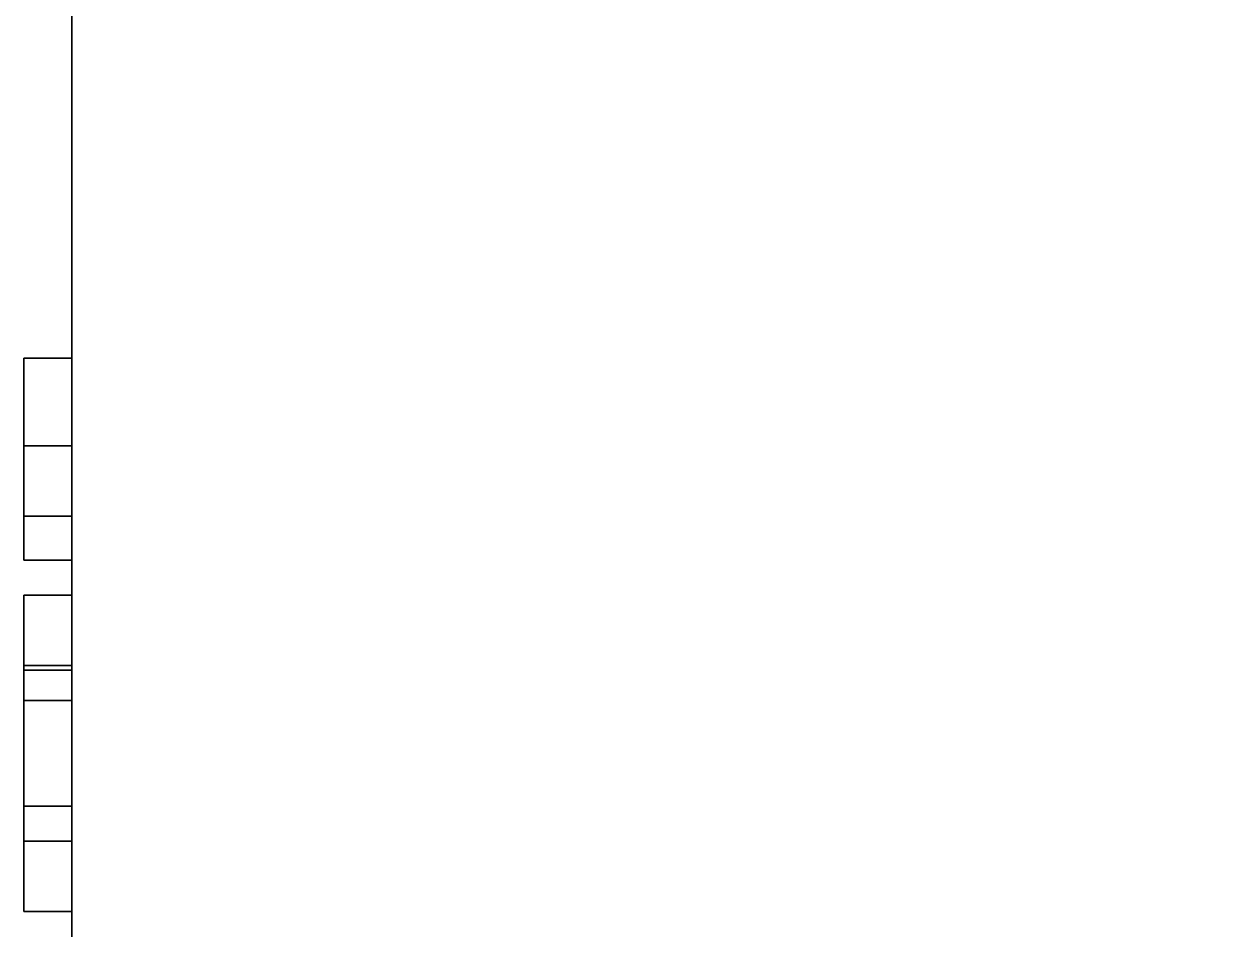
# Model space of a CAD drawing. Header units: millimetres. Extents: x -159872 to 386485, y -250577 to 158966.
# Drawn here: x 370601.82 to 370651.72, y 8975.89 to 9013.58 of the extents above; entities that cross this region are included whole.
import ezdxf

# ---------------------------------------------------------------- set-up
doc = ezdxf.new("R2010")
doc.units = ezdxf.units.MM
doc.layers.get('0').update_dxf_attribs({"lineweight": 25})
doc.layers.add('LDS-equipment-kitchen equipment', color=3, linetype='Continuous', lineweight=13)

# ---------------------------------------------------------------- blocks, each defined once
blk = doc.blocks.new('A$C8c4223e1')
at = {"lineweight": 25, "transparency": 33554687}
for points in [[(30, 75, 27.439), (28, 75, 27.439), (28, 71.341, 27.439), (30, 71.341, 27.439)], [(30, 75, 24.512), (28, 75, 24.512), (28, 75, 27.439), (30, 75, 27.439)], [(30, 71.341, 24.512), (28, 71.341, 24.512), (28, 75, 24.512), (30, 75, 24.512)], [(30, 75, 17.927), (28, 75, 17.927), (28, 71.341, 17.927), (30, 71.341, 17.927)], [(30, 75, 15), (28, 75, 15), (28, 75, 17.927), (30, 75, 17.927)], [(30, 68.415, 15), (28, 68.415, 15), (28, 75, 15), (30, 75, 15)], [(30, 71.341, 30.732), (28, 71.341, 30.732), (28, 68.415, 30.732), (30, 68.415, 30.732)], [(30, 71.341, 27.439), (28, 71.341, 27.439), (28, 71.341, 30.732), (30, 71.341, 30.732)], [(30, 71.341, 17.927), (28, 71.341, 17.927), (28, 71.341, 24.512), (30, 71.341, 24.512)], [(30, 68.415, 27.439), (28, 68.415, 27.439), (28, 66.585, 27.439), (30, 66.585, 27.439)], [(30, 68.415, 30.732), (28, 68.415, 30.732), (28, 68.415, 27.439), (30, 68.415, 27.439)], [(30, 68.415, 24.512), (28, 68.415, 24.512), (28, 68.415, 15), (30, 68.415, 15)], [(30, 66.585, 24.512), (28, 66.585, 24.512), (28, 68.415, 24.512), (30, 68.415, 24.512)], [(30, 66.585, 27.439), (28, 66.585, 27.439), (28, 66.585, 24.512), (30, 66.585, 24.512)], [(30, 65.122, 15), (28, 65.122, 15), (28, 65.122, 24.512), (30, 65.122, 24.512)], [(30, 54.878, 15), (28, 54.878, 15), (28, 65.122, 15), (30, 65.122, 15)], [(30, 62.195, 27.439), (28, 62.195, 27.439), (28, 51.951, 27.439), (30, 51.951, 27.439)], [(30, 61.999, 22.317), (28, 61.999, 22.317), (28, 54.878, 22.317), (30, 54.878, 22.317)], [(30, 56.341, 19.39), (28, 56.341, 19.39), (28, 60.732, 19.39), (30, 60.732, 19.39)], [(30, 60.732, 17.927), (28, 60.732, 17.927), (28, 56.341, 17.927), (30, 56.341, 17.927)], [(30, 51.951, 24.512), (28, 51.951, 24.512), (28, 60.732, 24.512), (30, 60.732, 24.512)], [(30, 51.951, 19.39), (28, 51.951, 19.39), (28, 51.951, 17.927), (30, 51.951, 17.927)], [(30, 51.951, 27.439), (28, 51.951, 27.439), (28, 51.951, 24.512), (30, 51.951, 24.512)]]:
    blk.add_3dface(points, dxfattribs=at)
for points, invisible_edges in [([(28, 71.341, 27.439), (28, 75, 27.439), (28, 75, 24.512), (28, 71.341, 24.512)], 8), ([(28, 71.341, 17.927), (28, 75, 17.927), (28, 75, 15), (28, 68.415, 15)], 8), ([(30, 68.415, 15), (30, 75, 15), (30, 75, 17.927), (30, 71.341, 17.927)], 8), ([(30, 71.341, 24.512), (30, 75, 24.512), (30, 75, 27.439), (30, 71.341, 27.439)], 8), ([(28, 71.341, 24.512), (28, 68.415, 24.512), (28, 71.341, 27.439)], 11), ([(28, 68.415, 27.439), (28, 71.341, 27.439), (28, 68.415, 24.512)], 11), ([(28, 71.341, 24.512), (28, 71.341, 17.927), (28, 68.415, 15), (28, 68.415, 24.512)], 10), ([(28, 68.415, 27.439), (28, 68.415, 30.732), (28, 71.341, 30.732), (28, 71.341, 27.439)], 8), ([(30, 71.341, 27.439), (30, 68.415, 24.512), (30, 71.341, 24.512)], 11), ([(30, 68.415, 24.512), (30, 68.415, 15), (30, 71.341, 17.927), (30, 71.341, 24.512)], 10), ([(30, 68.415, 24.512), (30, 71.341, 27.439), (30, 68.415, 27.439)], 11), ([(30, 71.341, 27.439), (30, 71.341, 30.732), (30, 68.415, 30.732), (30, 68.415, 27.439)], 8), ([(28, 68.415, 24.512), (28, 66.585, 24.512), (28, 66.585, 27.439), (28, 68.415, 27.439)], 8), ([(30, 68.415, 27.439), (30, 66.585, 27.439), (30, 66.585, 24.512), (30, 68.415, 24.512)], 8), ([(28, 65.122, 15), (28, 61.463, 18.627), (28, 61.463, 18.659)], 9), ([(28, 65.122, 15), (28, 54.878, 15), (28, 56.341, 17.927), (28, 60.732, 17.927)], 10), ([(28, 65.122, 15), (28, 61.457, 18.566), (28, 61.463, 18.627)], 9), ([(28, 61.463, 18.659), (28, 61.463, 18.69), (28, 65.122, 15)], 10), ([(28, 65.122, 15), (28, 61.141, 18.052), (28, 61.191, 18.089)], 9), ([(28, 65.122, 15), (28, 61.033, 17.992), (28, 61.089, 18.02)], 9), ([(28, 60.732, 17.927), (28, 60.794, 17.929), (28, 65.122, 15)], 10), ([(28, 61.463, 18.69), (28, 61.457, 18.751), (28, 65.122, 15)], 10), ([(28, 65.122, 15), (28, 61.32, 18.223), (28, 61.355, 18.275)], 9), ([(28, 61.191, 18.089), (28, 61.238, 18.13), (28, 65.122, 15)], 10), ([(28, 65.122, 15), (28, 60.975, 17.969), (28, 61.033, 17.992)], 9), ([(28, 60.794, 17.929), (28, 60.855, 17.937), (28, 65.122, 15)], 10), ([(28, 61.999, 22.317), (28, 65.122, 15), (28, 61.431, 18.873), (28, 61.411, 18.931)], 11), ([(28, 65.122, 15), (28, 61.447, 18.504), (28, 61.457, 18.566)], 9), ([(28, 65.122, 15), (28, 61.281, 18.175), (28, 61.32, 18.223)], 9), ([(28, 61.089, 18.02), (28, 61.141, 18.052), (28, 65.122, 15)], 10), ([(28, 60.855, 17.937), (28, 60.916, 17.95), (28, 65.122, 15)], 10), ([(28, 61.457, 18.751), (28, 61.447, 18.813), (28, 65.122, 15)], 10), ([(28, 61.355, 18.275), (28, 61.385, 18.329), (28, 65.122, 15)], 10), ([(28, 60.916, 17.95), (28, 60.975, 17.969), (28, 65.122, 15)], 10), ([(28, 61.447, 18.813), (28, 61.431, 18.873), (28, 65.122, 15)], 10), ([(28, 65.122, 15), (28, 61.411, 18.386), (28, 61.431, 18.444)], 9), ([(28, 61.238, 18.13), (28, 61.281, 18.175), (28, 65.122, 15)], 10), ([(28, 61.385, 18.329), (28, 61.411, 18.386), (28, 65.122, 15)], 10), ([(28, 61.431, 18.444), (28, 61.447, 18.504), (28, 65.122, 15)], 10), ([(28, 65.122, 24.512), (28, 62.195, 23.018), (28, 62.195, 23.049)], 9), ([(28, 65.112, 24.754), (28, 65.122, 24.512), (28, 62.123, 23.501), (28, 62.081, 23.616)], 10), ([(28, 65.122, 24.512), (28, 62.187, 22.896), (28, 62.195, 23.018)], 9), ([(28, 62.195, 23.049), (28, 62.192, 23.141), (28, 65.122, 24.512)], 10), ([(28, 65.122, 24.512), (28, 62.156, 23.383), (28, 62.123, 23.501)], 9), ([(28, 62.192, 23.141), (28, 62.179, 23.263), (28, 65.122, 24.512)], 10), ([(28, 65.122, 24.512), (28, 62.141, 22.655), (28, 62.169, 22.775)], 9), ([(28, 62.169, 22.775), (28, 62.187, 22.896), (28, 65.122, 24.512)], 10), ([(28, 65.122, 15), (28, 62.056, 22.426), (28, 62.103, 22.539)], 9), ([(28, 62.179, 23.263), (28, 62.156, 23.383), (28, 65.122, 24.512)], 10), ([(28, 65.122, 15), (28, 61.999, 22.317), (28, 62.056, 22.426)], 9), ([(28, 62.103, 22.539), (28, 62.141, 22.655), (28, 65.122, 24.512), (28, 65.122, 15)], 10), ([(28, 65.112, 24.754), (30, 65.112, 24.754), (30, 65.122, 24.512), (28, 65.122, 24.512)], 1), ([(28, 62.081, 23.616), (28, 65.082, 24.994), (28, 65.112, 24.754)], 9), ([(28, 65.082, 24.994), (30, 65.082, 24.994), (30, 65.112, 24.754), (28, 65.112, 24.754)], 5), ([(28, 62.081, 23.616), (28, 62.029, 23.727), (28, 65.032, 25.231), (28, 65.082, 24.994)], 10), ([(28, 65.032, 25.231), (30, 65.032, 25.231), (30, 65.082, 24.994), (28, 65.082, 24.994)], 5), ([(28, 64.963, 25.463), (28, 65.032, 25.231), (28, 62.029, 23.727), (28, 61.967, 23.833)], 10), ([(28, 64.963, 25.463), (30, 64.963, 25.463), (30, 65.032, 25.231), (28, 65.032, 25.231)], 5), ([(28, 61.967, 23.833), (28, 64.875, 25.688), (28, 64.963, 25.463)], 9), ([(28, 64.875, 25.688), (30, 64.875, 25.688), (30, 64.963, 25.463), (28, 64.963, 25.463)], 5), ([(28, 64.769, 25.905), (28, 64.875, 25.688), (28, 61.967, 23.833), (28, 61.897, 23.934)], 10), ([(28, 64.769, 25.905), (30, 64.769, 25.905), (30, 64.875, 25.688), (28, 64.875, 25.688)], 5), ([(30, 65.122, 15), (30, 60.794, 17.929), (30, 60.732, 17.927)], 9), ([(30, 60.732, 17.927), (30, 56.341, 17.927), (30, 54.878, 15), (30, 65.122, 15)], 10), ([(30, 65.122, 15), (30, 60.975, 17.969), (30, 60.916, 17.95)], 9), ([(30, 65.122, 15), (30, 61.238, 18.13), (30, 61.191, 18.089)], 9), ([(30, 65.122, 15), (30, 61.385, 18.329), (30, 61.355, 18.275)], 9), ([(30, 65.122, 15), (30, 60.855, 17.937), (30, 60.794, 17.929)], 9), ([(30, 65.122, 15), (30, 61.033, 17.992), (30, 60.975, 17.969)], 9), ([(30, 61.191, 18.089), (30, 61.141, 18.052), (30, 65.122, 15)], 10), ([(30, 61.355, 18.275), (30, 61.32, 18.223), (30, 65.122, 15)], 10), ([(30, 60.916, 17.95), (30, 60.855, 17.937), (30, 65.122, 15)], 10), ([(30, 61.141, 18.052), (30, 61.089, 18.02), (30, 65.122, 15)], 10), ([(30, 65.122, 15), (30, 61.411, 18.386), (30, 61.385, 18.329)], 9), ([(30, 61.089, 18.02), (30, 61.033, 17.992), (30, 65.122, 15)], 10), ([(30, 61.32, 18.223), (30, 61.281, 18.175), (30, 65.122, 15)], 10), ([(30, 65.122, 24.512), (30, 62.192, 23.141), (30, 62.195, 23.049)], 9), ([(30, 62.081, 23.616), (30, 62.123, 23.501), (30, 65.122, 24.512), (30, 65.112, 24.754)], 10), ([(30, 61.281, 18.175), (30, 61.238, 18.13), (30, 65.122, 15)], 10), ([(30, 65.122, 15), (30, 61.447, 18.504), (30, 61.431, 18.444)], 9), ([(30, 65.122, 15), (30, 61.463, 18.659), (30, 61.463, 18.627)], 9), ([(30, 65.122, 15), (30, 61.457, 18.751), (30, 61.463, 18.69)], 9), ([(30, 62.195, 23.049), (30, 62.195, 23.018), (30, 65.122, 24.512)], 10), ([(30, 61.431, 18.444), (30, 61.411, 18.386), (30, 65.122, 15)], 10), ([(30, 61.463, 18.627), (30, 61.457, 18.566), (30, 65.122, 15)], 10), ([(30, 65.122, 15), (30, 61.447, 18.813), (30, 61.457, 18.751)], 9), ([(30, 65.122, 24.512), (30, 62.179, 23.263), (30, 62.192, 23.141)], 9), ([(30, 61.457, 18.566), (30, 61.447, 18.504), (30, 65.122, 15)], 10), ([(30, 65.122, 15), (30, 61.431, 18.873), (30, 61.447, 18.813)], 9), ([(30, 65.122, 24.512), (30, 62.187, 22.896), (30, 62.169, 22.775)], 9), ([(30, 65.122, 24.512), (30, 62.156, 23.383), (30, 62.179, 23.263)], 9), ([(30, 61.411, 18.931), (30, 61.431, 18.873), (30, 65.122, 15), (30, 61.999, 22.317)], 14), ([(30, 65.122, 15), (30, 65.122, 24.512), (30, 62.141, 22.655), (30, 62.103, 22.539)], 10), ([(30, 62.195, 23.018), (30, 62.187, 22.896), (30, 65.122, 24.512)], 10), ([(30, 62.103, 22.539), (30, 62.056, 22.426), (30, 65.122, 15)], 10), ([(30, 62.123, 23.501), (30, 62.156, 23.383), (30, 65.122, 24.512)], 10), ([(30, 62.169, 22.775), (30, 62.141, 22.655), (30, 65.122, 24.512)], 10), ([(30, 62.056, 22.426), (30, 61.999, 22.317), (30, 65.122, 15)], 10), ([(30, 61.463, 18.69), (30, 61.463, 18.659), (30, 65.122, 15)], 10), ([(30, 65.112, 24.754), (30, 65.082, 24.994), (30, 62.081, 23.616)], 10), ([(30, 65.082, 24.994), (30, 65.032, 25.231), (30, 62.029, 23.727), (30, 62.081, 23.616)], 10), ([(30, 61.967, 23.833), (30, 62.029, 23.727), (30, 65.032, 25.231), (30, 64.963, 25.463)], 10), ([(30, 64.963, 25.463), (30, 64.875, 25.688), (30, 61.967, 23.833)], 10), ([(30, 61.897, 23.934), (30, 61.967, 23.833), (30, 64.875, 25.688), (30, 64.769, 25.905)], 10), ([(28, 61.897, 23.934), (28, 64.645, 26.113), (28, 64.769, 25.905)], 9), ([(28, 64.645, 26.113), (30, 64.645, 26.113), (30, 64.769, 25.905), (28, 64.769, 25.905)], 5), ([(28, 61.897, 23.934), (28, 61.819, 24.028), (28, 64.505, 26.31), (28, 64.645, 26.113)], 10), ([(28, 64.505, 26.31), (30, 64.505, 26.31), (30, 64.645, 26.113), (28, 64.645, 26.113)], 5), ([(28, 64.348, 26.494), (28, 64.505, 26.31), (28, 61.819, 24.028), (28, 61.733, 24.116)], 10), ([(28, 64.348, 26.494), (30, 64.348, 26.494), (30, 64.505, 26.31), (28, 64.505, 26.31)], 5), ([(30, 64.769, 25.905), (30, 64.645, 26.113), (30, 61.897, 23.934)], 10), ([(30, 64.645, 26.113), (30, 64.505, 26.31), (30, 61.819, 24.028), (30, 61.897, 23.934)], 10), ([(30, 61.733, 24.116), (30, 61.819, 24.028), (30, 64.505, 26.31), (30, 64.348, 26.494)], 10), ([(28, 61.733, 24.116), (28, 64.177, 26.666), (28, 64.348, 26.494)], 9), ([(28, 64.177, 26.666), (30, 64.177, 26.666), (30, 64.348, 26.494), (28, 64.348, 26.494)], 5), ([(28, 63.993, 26.822), (28, 64.177, 26.666), (28, 61.733, 24.116)], 10), ([(28, 63.993, 26.822), (30, 63.993, 26.822), (30, 64.177, 26.666), (28, 64.177, 26.666)], 5), ([(28, 61.733, 24.116), (28, 61.641, 24.196), (28, 63.796, 26.962), (28, 63.993, 26.822)], 10), ([(28, 63.796, 26.962), (30, 63.796, 26.962), (30, 63.993, 26.822), (28, 63.993, 26.822)], 5), ([(30, 64.348, 26.494), (30, 64.177, 26.666), (30, 61.733, 24.116)], 10), ([(30, 61.733, 24.116), (30, 64.177, 26.666), (30, 63.993, 26.822)], 9), ([(30, 63.993, 26.822), (30, 63.796, 26.962), (30, 61.641, 24.196), (30, 61.733, 24.116)], 10), ([(28, 63.588, 27.086), (28, 63.796, 26.962), (28, 61.641, 24.196)], 10), ([(28, 63.588, 27.086), (30, 63.588, 27.086), (30, 63.796, 26.962), (28, 63.796, 26.962)], 5), ([(28, 61.641, 24.196), (28, 61.542, 24.268), (28, 63.371, 27.193), (28, 63.588, 27.086)], 10), ([(28, 63.371, 27.193), (30, 63.371, 27.193), (30, 63.588, 27.086), (28, 63.588, 27.086)], 5), ([(28, 61.542, 24.268), (28, 61.437, 24.331), (28, 63.145, 27.28), (28, 63.371, 27.193)], 10), ([(28, 63.145, 27.28), (30, 63.145, 27.28), (30, 63.371, 27.193), (28, 63.371, 27.193)], 5), ([(30, 61.641, 24.196), (30, 63.796, 26.962), (30, 63.588, 27.086)], 9), ([(30, 63.588, 27.086), (30, 63.371, 27.193), (30, 61.542, 24.268), (30, 61.641, 24.196)], 10), ([(30, 63.371, 27.193), (30, 63.145, 27.28), (30, 61.437, 24.331), (30, 61.542, 24.268)], 10), ([(28, 62.914, 27.349), (28, 63.145, 27.28), (28, 61.437, 24.331)], 10), ([(28, 62.914, 27.349), (30, 62.914, 27.349), (30, 63.145, 27.28), (28, 63.145, 27.28)], 5), ([(28, 61.437, 24.331), (28, 61.327, 24.386), (28, 62.677, 27.399), (28, 62.914, 27.349)], 10), ([(28, 62.677, 27.399), (30, 62.677, 27.399), (30, 62.914, 27.349), (28, 62.914, 27.349)], 5), ([(30, 61.437, 24.331), (30, 63.145, 27.28), (30, 62.914, 27.349)], 9), ([(30, 62.914, 27.349), (30, 62.677, 27.399), (30, 61.327, 24.386), (30, 61.437, 24.331)], 10), ([(28, 62.437, 27.429), (28, 62.677, 27.399), (28, 61.327, 24.386)], 10), ([(28, 62.437, 27.429), (30, 62.437, 27.429), (30, 62.677, 27.399), (28, 62.677, 27.399)], 5), ([(28, 61.327, 24.386), (28, 61.213, 24.431), (28, 62.195, 27.439), (28, 62.437, 27.429)], 10), ([(28, 62.195, 27.439), (30, 62.195, 27.439), (30, 62.437, 27.429), (28, 62.437, 27.429)], 4), ([(30, 61.327, 24.386), (30, 62.677, 27.399), (30, 62.437, 27.429)], 9), ([(30, 62.437, 27.429), (30, 62.195, 27.439), (30, 61.213, 24.431), (30, 61.327, 24.386)], 10), ([(28, 62.195, 27.439), (28, 61.096, 24.466), (28, 60.976, 24.492)], 9), ([(28, 61.213, 24.431), (28, 61.096, 24.466), (28, 62.195, 27.439)], 10), ([(28, 62.195, 27.439), (28, 60.854, 24.507), (28, 60.732, 24.512)], 9), ([(28, 60.976, 24.492), (28, 60.854, 24.507), (28, 62.195, 27.439)], 10), ([(28, 60.732, 24.512), (28, 51.951, 24.512), (28, 51.951, 27.439), (28, 62.195, 27.439)], 8), ([(28, 62.195, 23.049), (28, 62.195, 23.018), (30, 62.195, 23.018), (30, 62.195, 23.049)], 10), ([(30, 62.195, 23.049), (30, 62.192, 23.141), (28, 62.192, 23.141), (28, 62.195, 23.049)], 10), ([(28, 62.187, 22.896), (30, 62.187, 22.896), (30, 62.195, 23.018), (28, 62.195, 23.018)], 5), ([(28, 62.192, 23.141), (30, 62.192, 23.141), (30, 62.179, 23.263), (28, 62.179, 23.263)], 5), ([(28, 62.169, 22.775), (30, 62.169, 22.775), (30, 62.187, 22.896), (28, 62.187, 22.896)], 5), ([(28, 62.179, 23.263), (30, 62.179, 23.263), (30, 62.156, 23.383), (28, 62.156, 23.383)], 5), ([(28, 62.141, 22.655), (30, 62.141, 22.655), (30, 62.169, 22.775), (28, 62.169, 22.775)], 5), ([(28, 62.156, 23.383), (30, 62.156, 23.383), (30, 62.123, 23.501), (28, 62.123, 23.501)], 5), ([(28, 62.103, 22.539), (30, 62.103, 22.539), (30, 62.141, 22.655), (28, 62.141, 22.655)], 5), ([(28, 62.123, 23.501), (30, 62.123, 23.501), (30, 62.081, 23.616), (28, 62.081, 23.616)], 5), ([(28, 62.056, 22.426), (30, 62.056, 22.426), (30, 62.103, 22.539), (28, 62.103, 22.539)], 5), ([(28, 62.081, 23.616), (30, 62.081, 23.616), (30, 62.029, 23.727), (28, 62.029, 23.727)], 5), ([(28, 61.999, 22.317), (30, 61.999, 22.317), (30, 62.056, 22.426), (28, 62.056, 22.426)], 4), ([(28, 62.029, 23.727), (30, 62.029, 23.727), (30, 61.967, 23.833), (28, 61.967, 23.833)], 5), ([(28, 61.999, 22.317), (28, 61.141, 19.265), (28, 61.089, 19.297)], 9), ([(28, 61.999, 22.317), (28, 61.033, 19.325), (28, 60.975, 19.348)], 9), ([(28, 61.999, 22.317), (28, 61.191, 19.228), (28, 61.141, 19.265)], 9), ([(28, 61.999, 22.317), (28, 61.281, 19.142), (28, 61.238, 19.187)], 9), ([(28, 61.999, 22.317), (28, 61.411, 18.931), (28, 61.385, 18.988)], 9), ([(28, 60.975, 19.348), (28, 60.916, 19.367), (28, 61.999, 22.317)], 10), ([(28, 61.238, 19.187), (28, 61.191, 19.228), (28, 61.999, 22.317)], 10), ([(28, 61.999, 22.317), (28, 61.355, 19.042), (28, 61.32, 19.094)], 9), ([(28, 61.089, 19.297), (28, 61.033, 19.325), (28, 61.999, 22.317)], 10), ([(28, 61.385, 18.988), (28, 61.355, 19.042), (28, 61.999, 22.317)], 10), ([(28, 60.916, 19.367), (28, 60.855, 19.38), (28, 61.999, 22.317)], 10), ([(28, 61.999, 22.317), (28, 60.794, 19.388), (28, 60.732, 19.39)], 9), ([(28, 61.32, 19.094), (28, 61.281, 19.142), (28, 61.999, 22.317)], 10), ([(28, 60.732, 19.39), (28, 56.341, 19.39), (28, 54.878, 22.317), (28, 61.999, 22.317)], 10), ([(28, 60.855, 19.38), (28, 60.794, 19.388), (28, 61.999, 22.317)], 10), ([(28, 61.967, 23.833), (30, 61.967, 23.833), (30, 61.897, 23.934), (28, 61.897, 23.934)], 5), ([(28, 61.897, 23.934), (30, 61.897, 23.934), (30, 61.819, 24.028), (28, 61.819, 24.028)], 5), ([(30, 62.195, 27.439), (30, 61.096, 24.466), (30, 61.213, 24.431)], 9), ([(30, 62.195, 27.439), (30, 60.854, 24.507), (30, 60.976, 24.492)], 9), ([(30, 60.976, 24.492), (30, 61.096, 24.466), (30, 62.195, 27.439)], 10), ([(30, 62.195, 27.439), (30, 51.951, 27.439), (30, 51.951, 24.512), (30, 60.732, 24.512)], 8), ([(30, 60.732, 24.512), (30, 60.854, 24.507), (30, 62.195, 27.439)], 10), ([(30, 61.999, 22.317), (30, 61.033, 19.325), (30, 61.089, 19.297)], 9), ([(30, 61.999, 22.317), (30, 60.975, 19.348), (30, 61.033, 19.325)], 9), ([(30, 61.999, 22.317), (30, 60.855, 19.38), (30, 60.916, 19.367)], 9), ([(30, 56.032, 19.322), (30, 61.999, 22.317), (30, 54.878, 22.317)], 9), ([(30, 61.999, 22.317), (30, 61.355, 19.042), (30, 61.385, 18.988)], 9), ([(30, 61.089, 19.297), (30, 61.141, 19.265), (30, 61.999, 22.317)], 10), ([(30, 61.999, 22.317), (30, 60.794, 19.388), (30, 60.855, 19.38)], 9), ([(30, 61.385, 18.988), (30, 61.411, 18.931), (30, 61.999, 22.317)], 10), ([(30, 61.999, 22.317), (30, 61.281, 19.142), (30, 61.32, 19.094)], 9), ([(30, 61.999, 22.317), (30, 61.191, 19.228), (30, 61.238, 19.187)], 9), ([(30, 60.916, 19.367), (30, 60.975, 19.348), (30, 61.999, 22.317)], 10), ([(30, 61.32, 19.094), (30, 61.355, 19.042), (30, 61.999, 22.317)], 10), ([(30, 61.141, 19.265), (30, 61.191, 19.228), (30, 61.999, 22.317)], 10), ([(30, 61.238, 19.187), (30, 61.281, 19.142), (30, 61.999, 22.317)], 10), ([(30, 61.999, 22.317), (30, 56.278, 19.387), (30, 56.341, 19.39)], 9), ([(30, 61.999, 22.317), (30, 56.032, 19.322), (30, 56.091, 19.346)], 9), ([(30, 56.341, 19.39), (30, 60.732, 19.39), (30, 61.999, 22.317)], 10), ([(30, 56.091, 19.346), (30, 56.152, 19.365), (30, 61.999, 22.317)], 10), ([(30, 60.732, 19.39), (30, 60.794, 19.388), (30, 61.999, 22.317)], 10), ([(30, 56.152, 19.365), (30, 56.214, 19.379), (30, 61.999, 22.317)], 10), ([(30, 56.214, 19.379), (30, 56.278, 19.387), (30, 61.999, 22.317)], 10), ([(28, 61.819, 24.028), (30, 61.819, 24.028), (30, 61.733, 24.116), (28, 61.733, 24.116)], 5), ([(28, 61.733, 24.116), (30, 61.733, 24.116), (30, 61.641, 24.196), (28, 61.641, 24.196)], 5), ([(28, 61.641, 24.196), (30, 61.641, 24.196), (30, 61.542, 24.268), (28, 61.542, 24.268)], 5), ([(28, 61.542, 24.268), (30, 61.542, 24.268), (30, 61.437, 24.331), (28, 61.437, 24.331)], 5), ([(28, 61.463, 18.659), (28, 61.463, 18.627), (30, 61.463, 18.627), (30, 61.463, 18.659)], 10), ([(28, 61.463, 18.69), (30, 61.463, 18.69), (30, 61.457, 18.751), (28, 61.457, 18.751)], 5), ([(30, 61.463, 18.659), (30, 61.463, 18.69), (28, 61.463, 18.69), (28, 61.463, 18.659)], 10), ([(28, 61.457, 18.566), (30, 61.457, 18.566), (30, 61.463, 18.627), (28, 61.463, 18.627)], 5), ([(28, 61.457, 18.751), (30, 61.457, 18.751), (30, 61.447, 18.813), (28, 61.447, 18.813)], 5), ([(28, 61.447, 18.504), (30, 61.447, 18.504), (30, 61.457, 18.566), (28, 61.457, 18.566)], 5), ([(28, 61.447, 18.813), (30, 61.447, 18.813), (30, 61.431, 18.873), (28, 61.431, 18.873)], 5), ([(28, 61.431, 18.444), (30, 61.431, 18.444), (30, 61.447, 18.504), (28, 61.447, 18.504)], 5), ([(28, 61.437, 24.331), (30, 61.437, 24.331), (30, 61.327, 24.386), (28, 61.327, 24.386)], 5), ([(28, 61.431, 18.873), (30, 61.431, 18.873), (30, 61.411, 18.931), (28, 61.411, 18.931)], 5), ([(28, 61.411, 18.386), (30, 61.411, 18.386), (30, 61.431, 18.444), (28, 61.431, 18.444)], 5), ([(28, 61.411, 18.931), (30, 61.411, 18.931), (30, 61.385, 18.988), (28, 61.385, 18.988)], 5), ([(28, 61.385, 18.329), (30, 61.385, 18.329), (30, 61.411, 18.386), (28, 61.411, 18.386)], 5), ([(28, 61.385, 18.988), (30, 61.385, 18.988), (30, 61.355, 19.042), (28, 61.355, 19.042)], 5), ([(28, 61.355, 18.275), (30, 61.355, 18.275), (30, 61.385, 18.329), (28, 61.385, 18.329)], 5), ([(28, 61.355, 19.042), (30, 61.355, 19.042), (30, 61.32, 19.094), (28, 61.32, 19.094)], 5), ([(28, 61.32, 18.223), (30, 61.32, 18.223), (30, 61.355, 18.275), (28, 61.355, 18.275)], 5), ([(28, 61.327, 24.386), (30, 61.327, 24.386), (30, 61.213, 24.431), (28, 61.213, 24.431)], 5), ([(28, 61.32, 19.094), (30, 61.32, 19.094), (30, 61.281, 19.142), (28, 61.281, 19.142)], 5), ([(28, 61.281, 18.175), (30, 61.281, 18.175), (30, 61.32, 18.223), (28, 61.32, 18.223)], 5), ([(28, 61.281, 19.142), (30, 61.281, 19.142), (30, 61.238, 19.187), (28, 61.238, 19.187)], 5), ([(28, 61.238, 18.13), (30, 61.238, 18.13), (30, 61.281, 18.175), (28, 61.281, 18.175)], 5), ([(28, 61.238, 19.187), (30, 61.238, 19.187), (30, 61.191, 19.228), (28, 61.191, 19.228)], 5), ([(28, 61.191, 18.089), (30, 61.191, 18.089), (30, 61.238, 18.13), (28, 61.238, 18.13)], 5), ([(28, 61.213, 24.431), (30, 61.213, 24.431), (30, 61.096, 24.466), (28, 61.096, 24.466)], 5), ([(28, 61.191, 19.228), (30, 61.191, 19.228), (30, 61.141, 19.265), (28, 61.141, 19.265)], 5), ([(28, 61.141, 18.052), (30, 61.141, 18.052), (30, 61.191, 18.089), (28, 61.191, 18.089)], 5), ([(28, 61.141, 19.265), (30, 61.141, 19.265), (30, 61.089, 19.297), (28, 61.089, 19.297)], 5), ([(28, 61.089, 18.02), (30, 61.089, 18.02), (30, 61.141, 18.052), (28, 61.141, 18.052)], 5), ([(28, 61.096, 24.466), (30, 61.096, 24.466), (30, 60.976, 24.492), (28, 60.976, 24.492)], 5), ([(28, 61.089, 19.297), (30, 61.089, 19.297), (30, 61.033, 19.325), (28, 61.033, 19.325)], 5), ([(28, 61.033, 17.992), (30, 61.033, 17.992), (30, 61.089, 18.02), (28, 61.089, 18.02)], 5), ([(28, 61.033, 19.325), (30, 61.033, 19.325), (30, 60.975, 19.348), (28, 60.975, 19.348)], 5), ([(28, 60.975, 17.969), (30, 60.975, 17.969), (30, 61.033, 17.992), (28, 61.033, 17.992)], 5), ([(28, 60.976, 24.492), (30, 60.976, 24.492), (30, 60.854, 24.507), (28, 60.854, 24.507)], 5), ([(28, 60.975, 19.348), (30, 60.975, 19.348), (30, 60.916, 19.367), (28, 60.916, 19.367)], 5), ([(28, 60.916, 17.95), (30, 60.916, 17.95), (30, 60.975, 17.969), (28, 60.975, 17.969)], 5), ([(28, 60.916, 19.367), (30, 60.916, 19.367), (30, 60.855, 19.38), (28, 60.855, 19.38)], 5), ([(28, 60.855, 17.937), (30, 60.855, 17.937), (30, 60.916, 17.95), (28, 60.916, 17.95)], 5), ([(28, 60.855, 19.38), (30, 60.855, 19.38), (30, 60.794, 19.388), (28, 60.794, 19.388)], 5), ([(28, 60.794, 17.929), (30, 60.794, 17.929), (30, 60.855, 17.937), (28, 60.855, 17.937)], 5), ([(28, 60.854, 24.507), (30, 60.854, 24.507), (30, 60.732, 24.512), (28, 60.732, 24.512)], 1), ([(28, 60.794, 19.388), (30, 60.794, 19.388), (30, 60.732, 19.39), (28, 60.732, 19.39)], 1), ([(28, 60.732, 17.927), (30, 60.732, 17.927), (30, 60.794, 17.929), (28, 60.794, 17.929)], 4), ([(28, 56.278, 17.93), (30, 56.278, 17.93), (30, 56.341, 17.927), (28, 56.341, 17.927)], 1), ([(28, 56.341, 19.39), (30, 56.341, 19.39), (30, 56.278, 19.387), (28, 56.278, 19.387)], 4), ([(28, 54.878, 15), (28, 56.278, 17.93), (28, 56.341, 17.927)], 9), ([(28, 56.341, 19.39), (28, 56.278, 19.387), (28, 54.878, 22.317)], 10), ([(28, 56.214, 17.938), (30, 56.214, 17.938), (30, 56.278, 17.93), (28, 56.278, 17.93)], 5), ([(28, 56.278, 19.387), (30, 56.278, 19.387), (30, 56.214, 19.379), (28, 56.214, 19.379)], 5), ([(28, 54.878, 22.317), (28, 56.278, 19.387), (28, 56.214, 19.379)], 9), ([(28, 54.878, 15), (28, 56.214, 17.938), (28, 56.278, 17.93)], 9), ([(28, 56.152, 17.952), (30, 56.152, 17.952), (30, 56.214, 17.938), (28, 56.214, 17.938)], 5), ([(28, 56.214, 19.379), (30, 56.214, 19.379), (30, 56.152, 19.365), (28, 56.152, 19.365)], 5), ([(28, 54.878, 15), (28, 56.152, 17.952), (28, 56.214, 17.938)], 9), ([(28, 56.214, 19.379), (28, 56.152, 19.365), (28, 54.878, 22.317)], 10), ([(28, 56.091, 17.971), (30, 56.091, 17.971), (30, 56.152, 17.952), (28, 56.152, 17.952)], 5), ([(28, 56.152, 19.365), (30, 56.152, 19.365), (30, 56.091, 19.346), (28, 56.091, 19.346)], 5), ([(28, 54.878, 22.317), (28, 56.152, 19.365), (28, 56.091, 19.346)], 9), ([(28, 56.091, 17.971), (28, 56.152, 17.952), (28, 54.878, 15)], 10), ([(28, 56.032, 17.995), (30, 56.032, 17.995), (30, 56.091, 17.971), (28, 56.091, 17.971)], 5), ([(28, 56.091, 19.346), (30, 56.091, 19.346), (30, 56.032, 19.322), (28, 56.032, 19.322)], 5), ([(28, 54.878, 15), (28, 54.636, 15.01), (28, 56.032, 17.995), (28, 56.091, 17.971)], 10), ([(28, 54.636, 22.307), (28, 54.878, 22.317), (28, 56.091, 19.346), (28, 56.032, 19.322)], 10), ([(28, 55.976, 18.025), (30, 55.976, 18.025), (30, 56.032, 17.995), (28, 56.032, 17.995)], 5), ([(28, 56.032, 19.322), (30, 56.032, 19.322), (30, 55.976, 19.292), (28, 55.976, 19.292)], 5), ([(28, 55.976, 18.025), (28, 56.032, 17.995), (28, 54.636, 15.01), (28, 54.396, 15.04)], 10), ([(28, 54.396, 22.277), (28, 54.636, 22.307), (28, 56.032, 19.322), (28, 55.976, 19.292)], 10), ([(28, 55.922, 18.059), (30, 55.922, 18.059), (30, 55.976, 18.025), (28, 55.976, 18.025)], 5), ([(28, 55.976, 19.292), (30, 55.976, 19.292), (30, 55.922, 19.258), (28, 55.922, 19.258)], 5), ([(28, 54.16, 15.09), (28, 53.928, 15.159), (28, 55.922, 18.059), (28, 55.976, 18.025)], 10), ([(28, 55.976, 19.292), (28, 54.16, 22.228), (28, 54.396, 22.277)], 9), ([(28, 54.396, 15.04), (28, 54.16, 15.09), (28, 55.976, 18.025)], 10), ([(28, 55.976, 19.292), (28, 55.922, 19.258), (28, 53.928, 22.158), (28, 54.16, 22.228)], 10), ([(28, 55.871, 18.098), (30, 55.871, 18.098), (30, 55.922, 18.059), (28, 55.922, 18.059)], 5), ([(28, 55.922, 19.258), (30, 55.922, 19.258), (30, 55.871, 19.219), (28, 55.871, 19.219)], 5), ([(28, 55.871, 18.098), (28, 55.922, 18.059), (28, 53.928, 15.159), (28, 53.702, 15.247)], 10), ([(28, 53.702, 22.071), (28, 53.928, 22.158), (28, 55.922, 19.258), (28, 55.871, 19.219)], 10), ([(30, 56.341, 17.927), (30, 56.278, 17.93), (30, 54.878, 15)], 10), ([(30, 56.278, 17.93), (30, 56.214, 17.938), (30, 54.878, 15)], 10), ([(30, 54.878, 15), (30, 56.214, 17.938), (30, 56.152, 17.952)], 9), ([(30, 56.152, 17.952), (30, 56.091, 17.971), (30, 54.878, 15)], 10), ([(30, 54.636, 15.01), (30, 54.878, 15), (30, 56.091, 17.971), (30, 56.032, 17.995)], 10), ([(30, 54.396, 22.277), (30, 54.16, 22.228), (30, 55.976, 19.292), (30, 56.032, 19.322)], 10), ([(30, 54.396, 15.04), (30, 54.636, 15.01), (30, 56.032, 17.995), (30, 55.976, 18.025)], 10), ([(30, 54.878, 22.317), (30, 54.636, 22.307), (30, 54.396, 22.277), (30, 56.032, 19.322)], 12), ([(30, 53.928, 15.159), (30, 54.16, 15.09), (30, 55.976, 18.025), (30, 55.922, 18.059)], 10), ([(30, 55.976, 18.025), (30, 54.16, 15.09), (30, 54.396, 15.04)], 9), ([(30, 55.922, 19.258), (30, 55.976, 19.292), (30, 54.16, 22.228), (30, 53.928, 22.158)], 10), ([(30, 53.702, 15.247), (30, 53.928, 15.159), (30, 55.922, 18.059), (30, 55.871, 18.098)], 10), ([(30, 55.871, 19.219), (30, 55.922, 19.258), (30, 53.928, 22.158), (30, 53.702, 22.071)], 10), ([(28, 55.824, 18.141), (30, 55.824, 18.141), (30, 55.871, 18.098), (28, 55.871, 18.098)], 5), ([(28, 55.871, 19.219), (30, 55.871, 19.219), (30, 55.824, 19.176), (28, 55.824, 19.176)], 5), ([(28, 55.824, 18.141), (28, 55.871, 18.098), (28, 53.485, 15.353), (28, 53.277, 15.477)], 10), ([(28, 55.871, 19.219), (28, 53.485, 21.964), (28, 53.702, 22.071)], 9), ([(28, 53.702, 15.247), (28, 53.485, 15.353), (28, 55.871, 18.098)], 10), ([(28, 55.871, 19.219), (28, 55.824, 19.176), (28, 53.277, 21.84), (28, 53.485, 21.964)], 10), ([(28, 55.781, 18.188), (30, 55.781, 18.188), (30, 55.824, 18.141), (28, 55.824, 18.141)], 5), ([(28, 55.824, 19.176), (30, 55.824, 19.176), (30, 55.781, 19.129), (28, 55.781, 19.129)], 5), ([(28, 55.781, 18.188), (28, 55.824, 18.141), (28, 53.277, 15.477), (28, 53.08, 15.617)], 10), ([(28, 53.08, 21.7), (28, 53.277, 21.84), (28, 55.824, 19.176), (28, 55.781, 19.129)], 10), ([(28, 55.742, 18.239), (30, 55.742, 18.239), (30, 55.781, 18.188), (28, 55.781, 18.188)], 5), ([(28, 55.781, 19.129), (30, 55.781, 19.129), (30, 55.742, 19.078), (28, 55.742, 19.078)], 5), ([(28, 53.08, 15.617), (28, 52.896, 15.773), (28, 55.781, 18.188)], 10), ([(28, 55.742, 18.239), (28, 55.781, 18.188), (28, 52.896, 15.773), (28, 52.725, 15.945)], 10), ([(28, 55.781, 19.129), (28, 52.896, 21.544), (28, 53.08, 21.7)], 9), ([(28, 52.725, 21.373), (28, 52.896, 21.544), (28, 55.781, 19.129), (28, 55.742, 19.078)], 10), ([(28, 55.708, 18.293), (30, 55.708, 18.293), (30, 55.742, 18.239), (28, 55.742, 18.239)], 5), ([(28, 55.742, 19.078), (30, 55.742, 19.078), (30, 55.708, 19.024), (28, 55.708, 19.024)], 5), ([(28, 52.568, 16.129), (28, 52.428, 16.326), (28, 55.708, 18.293), (28, 55.742, 18.239)], 10), ([(28, 52.725, 15.945), (28, 52.568, 16.129), (28, 55.742, 18.239)], 10), ([(28, 55.742, 19.078), (28, 52.568, 21.188), (28, 52.725, 21.373)], 9), ([(28, 55.742, 19.078), (28, 55.708, 19.024), (28, 52.428, 20.991), (28, 52.568, 21.188)], 10), ([(28, 55.678, 18.349), (30, 55.678, 18.349), (30, 55.708, 18.293), (28, 55.708, 18.293)], 5), ([(28, 55.708, 19.024), (30, 55.708, 19.024), (30, 55.678, 18.968), (28, 55.678, 18.968)], 5), ([(28, 55.678, 18.349), (28, 55.708, 18.293), (28, 52.428, 16.326), (28, 52.304, 16.534)], 10), ([(28, 52.304, 20.783), (28, 52.428, 20.991), (28, 55.708, 19.024), (28, 55.678, 18.968)], 10), ([(28, 55.654, 18.408), (30, 55.654, 18.408), (30, 55.678, 18.349), (28, 55.678, 18.349)], 5), ([(28, 55.678, 18.968), (30, 55.678, 18.968), (30, 55.654, 18.909), (28, 55.654, 18.909)], 5), ([(28, 55.678, 18.349), (28, 52.198, 16.751), (28, 52.11, 16.976)], 9), ([(28, 52.11, 16.976), (28, 52.041, 17.208), (28, 55.654, 18.408), (28, 55.678, 18.349)], 10), ([(28, 55.678, 18.968), (28, 55.654, 18.909), (28, 52.041, 20.109), (28, 52.11, 20.341)], 10), ([(28, 55.678, 18.968), (28, 52.198, 20.566), (28, 52.304, 20.783)], 9), ([(28, 52.304, 16.534), (28, 52.198, 16.751), (28, 55.678, 18.349)], 10), ([(28, 52.11, 20.341), (28, 52.198, 20.566), (28, 55.678, 18.968)], 10), ([(28, 55.635, 18.469), (30, 55.635, 18.469), (30, 55.654, 18.408), (28, 55.654, 18.408)], 5), ([(28, 55.654, 18.909), (30, 55.654, 18.909), (30, 55.635, 18.848), (28, 55.635, 18.848)], 5), ([(28, 55.635, 18.469), (28, 55.654, 18.408), (28, 52.041, 17.208), (28, 51.991, 17.445)], 10), ([(28, 55.654, 18.909), (28, 55.635, 18.848), (28, 51.991, 19.872), (28, 52.041, 20.109)], 10), ([(28, 55.621, 18.531), (30, 55.621, 18.531), (30, 55.635, 18.469), (28, 55.635, 18.469)], 5), ([(28, 55.635, 18.848), (30, 55.635, 18.848), (30, 55.621, 18.786), (28, 55.621, 18.786)], 5), ([(28, 55.635, 18.469), (28, 51.991, 17.445), (28, 51.961, 17.685)], 9), ([(28, 51.961, 17.685), (28, 51.951, 17.927), (28, 55.621, 18.531), (28, 55.635, 18.469)], 10), ([(28, 55.635, 18.848), (28, 55.621, 18.786), (28, 51.951, 19.39), (28, 51.961, 19.632)], 10), ([(28, 51.961, 19.632), (28, 51.991, 19.872), (28, 55.635, 18.848)], 10), ([(28, 55.613, 18.595), (30, 55.613, 18.595), (30, 55.621, 18.531), (28, 55.621, 18.531)], 5), ([(28, 55.621, 18.786), (30, 55.621, 18.786), (30, 55.613, 18.722), (28, 55.613, 18.722)], 5), ([(28, 51.951, 17.927), (28, 55.613, 18.595), (28, 55.621, 18.531)], 9), ([(28, 51.951, 19.39), (28, 55.621, 18.786), (28, 55.613, 18.722)], 9), ([(28, 55.61, 18.659), (30, 55.61, 18.659), (30, 55.613, 18.595), (28, 55.613, 18.595)], 5), ([(28, 55.613, 18.722), (30, 55.613, 18.722), (30, 55.61, 18.659), (28, 55.61, 18.659)], 5), ([(28, 51.951, 17.927), (28, 51.951, 19.39), (28, 55.61, 18.659), (28, 55.613, 18.595)], 10), ([(28, 55.613, 18.722), (28, 55.61, 18.659), (28, 51.951, 19.39)], 10), ([(30, 55.871, 18.098), (30, 53.485, 15.353), (30, 53.702, 15.247)], 9), ([(30, 55.871, 18.098), (30, 55.824, 18.141), (30, 53.277, 15.477), (30, 53.485, 15.353)], 10), ([(30, 53.702, 22.071), (30, 53.485, 21.964), (30, 55.871, 19.219)], 10), ([(30, 55.824, 19.176), (30, 55.871, 19.219), (30, 53.485, 21.964), (30, 53.277, 21.84)], 10), ([(30, 55.781, 19.129), (30, 55.824, 19.176), (30, 53.277, 21.84), (30, 53.08, 21.7)], 10), ([(30, 53.08, 15.617), (30, 53.277, 15.477), (30, 55.824, 18.141), (30, 55.781, 18.188)], 10), ([(30, 55.781, 18.188), (30, 52.896, 15.773), (30, 53.08, 15.617)], 9), ([(30, 53.08, 21.7), (30, 52.896, 21.544), (30, 55.781, 19.129)], 10), ([(30, 55.742, 19.078), (30, 55.781, 19.129), (30, 52.896, 21.544), (30, 52.725, 21.373)], 10), ([(30, 52.725, 15.945), (30, 52.896, 15.773), (30, 55.781, 18.188), (30, 55.742, 18.239)], 10), ([(30, 55.742, 18.239), (30, 52.568, 16.129), (30, 52.725, 15.945)], 9), ([(30, 52.568, 21.188), (30, 52.428, 20.991), (30, 55.708, 19.024), (30, 55.742, 19.078)], 10), ([(30, 52.725, 21.373), (30, 52.568, 21.188), (30, 55.742, 19.078)], 10), ([(30, 55.742, 18.239), (30, 55.708, 18.293), (30, 52.428, 16.326), (30, 52.568, 16.129)], 10), ([(30, 55.678, 18.968), (30, 55.708, 19.024), (30, 52.428, 20.991), (30, 52.304, 20.783)], 10), ([(30, 52.304, 16.534), (30, 52.428, 16.326), (30, 55.708, 18.293), (30, 55.678, 18.349)], 10), ([(30, 55.678, 18.968), (30, 52.198, 20.566), (30, 52.11, 20.341)], 9), ([(30, 55.678, 18.349), (30, 55.654, 18.408), (30, 52.041, 17.208), (30, 52.11, 16.976)], 10), ([(30, 55.678, 18.349), (30, 52.198, 16.751), (30, 52.304, 16.534)], 9), ([(30, 52.11, 20.341), (30, 52.041, 20.109), (30, 55.654, 18.909), (30, 55.678, 18.968)], 10), ([(30, 52.304, 20.783), (30, 52.198, 20.566), (30, 55.678, 18.968)], 10), ([(30, 52.11, 16.976), (30, 52.198, 16.751), (30, 55.678, 18.349)], 10), ([(30, 52.041, 20.109), (30, 51.991, 19.872), (30, 55.635, 18.848), (30, 55.654, 18.909)], 10), ([(30, 51.991, 17.445), (30, 52.041, 17.208), (30, 55.654, 18.408), (30, 55.635, 18.469)], 10), ([(30, 55.635, 18.848), (30, 51.991, 19.872), (30, 51.961, 19.632)], 9), ([(30, 51.961, 19.632), (30, 51.951, 19.39), (30, 55.621, 18.786), (30, 55.635, 18.848)], 10), ([(30, 55.635, 18.469), (30, 55.621, 18.531), (30, 51.951, 17.927), (30, 51.961, 17.685)], 10), ([(30, 51.961, 17.685), (30, 51.991, 17.445), (30, 55.635, 18.469)], 10), ([(30, 51.951, 19.39), (30, 55.613, 18.722), (30, 55.621, 18.786)], 9), ([(30, 55.621, 18.531), (30, 55.613, 18.595), (30, 51.951, 17.927)], 10), ([(30, 51.951, 19.39), (30, 51.951, 17.927), (30, 55.613, 18.595), (30, 55.61, 18.659)], 10), ([(30, 55.61, 18.659), (30, 55.613, 18.722), (30, 51.951, 19.39)], 10), ([(28, 54.878, 15), (30, 54.878, 15), (30, 54.636, 15.01), (28, 54.636, 15.01)], 4), ([(28, 54.636, 22.307), (30, 54.636, 22.307), (30, 54.878, 22.317), (28, 54.878, 22.317)], 1), ([(28, 54.636, 15.01), (30, 54.636, 15.01), (30, 54.396, 15.04), (28, 54.396, 15.04)], 5), ([(28, 54.396, 22.277), (30, 54.396, 22.277), (30, 54.636, 22.307), (28, 54.636, 22.307)], 5), ([(28, 54.396, 15.04), (30, 54.396, 15.04), (30, 54.16, 15.09), (28, 54.16, 15.09)], 5), ([(28, 54.16, 22.228), (30, 54.16, 22.228), (30, 54.396, 22.277), (28, 54.396, 22.277)], 5), ([(28, 54.16, 15.09), (30, 54.16, 15.09), (30, 53.928, 15.159), (28, 53.928, 15.159)], 5), ([(28, 53.928, 22.158), (30, 53.928, 22.158), (30, 54.16, 22.228), (28, 54.16, 22.228)], 5), ([(28, 53.928, 15.159), (30, 53.928, 15.159), (30, 53.702, 15.247), (28, 53.702, 15.247)], 5), ([(28, 53.702, 22.071), (30, 53.702, 22.071), (30, 53.928, 22.158), (28, 53.928, 22.158)], 5), ([(28, 53.702, 15.247), (30, 53.702, 15.247), (30, 53.485, 15.353), (28, 53.485, 15.353)], 5), ([(28, 53.485, 21.964), (30, 53.485, 21.964), (30, 53.702, 22.071), (28, 53.702, 22.071)], 5), ([(28, 53.485, 15.353), (30, 53.485, 15.353), (30, 53.277, 15.477), (28, 53.277, 15.477)], 5), ([(28, 53.277, 21.84), (30, 53.277, 21.84), (30, 53.485, 21.964), (28, 53.485, 21.964)], 5), ([(28, 53.277, 15.477), (30, 53.277, 15.477), (30, 53.08, 15.617), (28, 53.08, 15.617)], 5), ([(28, 53.08, 21.7), (30, 53.08, 21.7), (30, 53.277, 21.84), (28, 53.277, 21.84)], 5), ([(28, 53.08, 15.617), (30, 53.08, 15.617), (30, 52.896, 15.773), (28, 52.896, 15.773)], 5), ([(28, 52.896, 21.544), (30, 52.896, 21.544), (30, 53.08, 21.7), (28, 53.08, 21.7)], 5), ([(28, 52.896, 15.773), (30, 52.896, 15.773), (30, 52.725, 15.945), (28, 52.725, 15.945)], 5), ([(28, 52.725, 21.373), (30, 52.725, 21.373), (30, 52.896, 21.544), (28, 52.896, 21.544)], 5), ([(28, 52.725, 15.945), (30, 52.725, 15.945), (30, 52.568, 16.129), (28, 52.568, 16.129)], 5), ([(28, 52.568, 21.188), (30, 52.568, 21.188), (30, 52.725, 21.373), (28, 52.725, 21.373)], 5), ([(28, 52.568, 16.129), (30, 52.568, 16.129), (30, 52.428, 16.326), (28, 52.428, 16.326)], 5), ([(28, 52.428, 20.991), (30, 52.428, 20.991), (30, 52.568, 21.188), (28, 52.568, 21.188)], 5), ([(28, 52.428, 16.326), (30, 52.428, 16.326), (30, 52.304, 16.534), (28, 52.304, 16.534)], 5), ([(28, 52.304, 20.783), (30, 52.304, 20.783), (30, 52.428, 20.991), (28, 52.428, 20.991)], 5), ([(28, 52.304, 16.534), (30, 52.304, 16.534), (30, 52.198, 16.751), (28, 52.198, 16.751)], 5), ([(28, 52.198, 20.566), (30, 52.198, 20.566), (30, 52.304, 20.783), (28, 52.304, 20.783)], 5), ([(28, 52.198, 16.751), (30, 52.198, 16.751), (30, 52.11, 16.976), (28, 52.11, 16.976)], 5), ([(28, 52.11, 20.341), (30, 52.11, 20.341), (30, 52.198, 20.566), (28, 52.198, 20.566)], 5), ([(28, 52.11, 16.976), (30, 52.11, 16.976), (30, 52.041, 17.208), (28, 52.041, 17.208)], 5), ([(28, 52.041, 20.109), (30, 52.041, 20.109), (30, 52.11, 20.341), (28, 52.11, 20.341)], 5), ([(28, 52.041, 17.208), (30, 52.041, 17.208), (30, 51.991, 17.445), (28, 51.991, 17.445)], 5), ([(28, 51.991, 19.872), (30, 51.991, 19.872), (30, 52.041, 20.109), (28, 52.041, 20.109)], 5), ([(28, 51.991, 17.445), (30, 51.991, 17.445), (30, 51.961, 17.685), (28, 51.961, 17.685)], 5), ([(28, 51.961, 19.632), (30, 51.961, 19.632), (30, 51.991, 19.872), (28, 51.991, 19.872)], 5), ([(28, 51.961, 17.685), (30, 51.961, 17.685), (30, 51.951, 17.927), (28, 51.951, 17.927)], 1), ([(28, 51.951, 19.39), (30, 51.951, 19.39), (30, 51.961, 19.632), (28, 51.961, 19.632)], 4)]:
    blk.add_3dface(points, dxfattribs=dict(at, invisible_edges=invisible_edges))
mesh = blk.add_polyface(dxfattribs=at)
corners = [(430, 285, 165), (30, 285), (30, 285, 165), (430, 285), (30, 0), (30, 0, 165), (430, 0), (430, 0, 165)]
mesh.append_faces([[corners[k] for k in face] for face in [(5, 7, 2, 2), (2, 7, 0, 0), (6, 4, 3, 3), (3, 4, 1, 1), (6, 3, 7, 7), (7, 3, 0, 0), (4, 6, 5, 5), (5, 6, 7, 7), (1, 4, 2, 2), (2, 4, 5, 5), (3, 1, 0, 0), (0, 1, 2, 2)]], dxfattribs={"vtx3": -1})
blk = doc.blocks.new('Group-338')
at = {"layer": 'LDS-equipment-kitchen equipment'}
blk.add_blockref('A$C8c4223e1', (309900.304, 45382.181), dxfattribs=at)

msp = doc.modelspace()

# ---------------------------------------------------------------- block references
at = {"layer": 'LDS-equipment-kitchen equipment', "color": 7}
msp.add_blockref('Group-338', (60673.51323, -36457.51522), dxfattribs=at)

doc.saveas('drawing.dxf')
